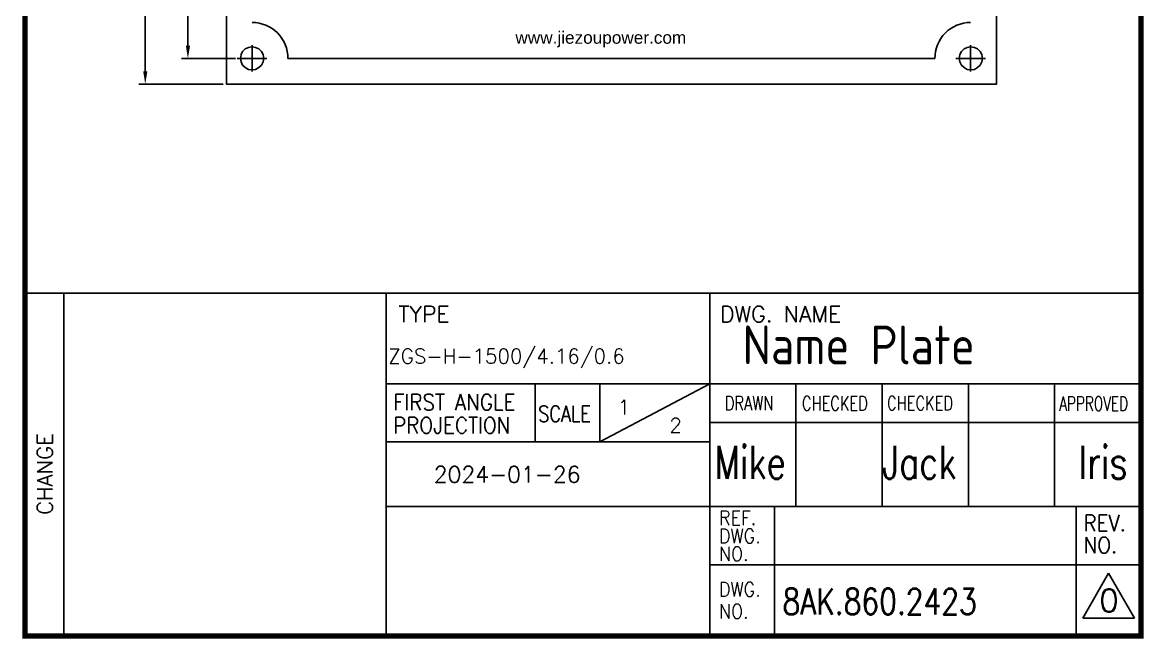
# Model space of a CAD drawing. Header units: millimetres. Extents: x 126854 to 137041, y -144259 to -137812.
# Drawn here: x 136822.8 to 137041.2, y -143169.7 to -143049.6 of the extents above; entities that cross this region are included whole.
import ezdxf

# ---------------------------------------------------------------- set-up
doc = ezdxf.new("R2010")
doc.units = ezdxf.units.MM
doc.header["$LTSCALE"] = 13
doc.linetypes.add('CENTER', pattern=[50.8, 31.75, -6.35, 6.35, -6.35])
doc.layers.get('0').update_dxf_attribs({"color": 1, "linetype": 'CENTER'})
for name, color, linetype in [('1', 4, 'Continuous'), ('2', 3, 'Continuous'), ('PDF_Geometry', 7, 'Continuous')]:
    doc.layers.add(name, color=color, linetype=linetype)
doc.styles.add('Note Text (ANSI)', font='arial.ttf')
doc.styles.add('ROMANS', font='romans.shx', dxfattribs={"bigfont": 'whgtxt.shx'})
doc.styles.get("Standard").update_dxf_attribs({"font": 'gbenor.shx', "bigfont": 'gbcbig.shx'})
doc.dimstyles.new('ISO-25', dxfattribs={"dimtxt": 2.5, "dimasz": 2.5, "dimexe": 1.25, "dimexo": 0.625, "dimtad": 1, "dimtxsty": 'Standard', "dimcen": 2.5, "dimadec": 0, "dimazin": 0, "dimtfac": 1, "dimtmove": 0, "dimatfit": 3, "dimfxl": 1, "dimarcsym": 0})

# ---------------------------------------------------------------- blocks, each defined once
blk = doc.blocks.new('*D34')
at = {"layer": '2', "color": 0, "linetype": 'Continuous', "lineweight": -2}
for p, q in [((136864.35, -142891.62), (136853.8, -142891.62)), ((136855.05, -143054.14), (136855.05, -142894.12)), ((136864.35, -143056.64), (136853.8, -143056.64))]:
    blk.add_line(p, q, dxfattribs=at)
at = {"layer": '2', "color": 0, "linetype": 'Continuous', "lineweight": 30}
for points in [[(136854.64, -142894.12), (136855.47, -142894.12), (136855.05, -142891.62)], [(136854.64, -143054.14), (136855.47, -143054.14), (136855.05, -143056.64)]]:
    blk.add_solid(points, dxfattribs=at)
at = {"layer": 'Defpoints', "color": 0, "linetype": 'Continuous', "lineweight": 30}
for p in [(136855.05, -142891.62), (136864.98, -142891.62), (136864.98, -143056.64)]:
    blk.add_point(p, dxfattribs=at)
at = {"layer": '2', "color": 0, "linetype": 'Continuous', "insert": (136853.18, -142974.13), "char_height": 2.5, "attachment_point": 5, "rotation": 90}
blk.add_mtext('165', dxfattribs=at)
blk = doc.blocks.new('*D35')
at = {"layer": '2', "color": 0, "linetype": 'Continuous', "lineweight": -2}
for p, q in [((136861.94, -142886.63), (136845.49, -142886.63)), ((136846.74, -142889.13), (136846.74, -143059.14)), ((136861.94, -143061.64), (136845.49, -143061.64))]:
    blk.add_line(p, q, dxfattribs=at)
at = {"layer": '2', "color": 0, "linetype": 'Continuous', "lineweight": 30}
for points in [[(136846.33, -142889.13), (136847.16, -142889.13), (136846.74, -142886.63)], [(136846.33, -143059.14), (136847.16, -143059.14), (136846.74, -143061.64)]]:
    blk.add_solid(points, dxfattribs=at)
at = {"layer": 'Defpoints', "color": 0, "linetype": 'Continuous', "lineweight": 30}
for p in [(136862.56, -142886.63), (136846.74, -143061.64), (136862.56, -143061.64)]:
    blk.add_point(p, dxfattribs=at)
at = {"layer": '2', "color": 0, "linetype": 'Continuous', "insert": (136844.87, -142974.13), "char_height": 2.5, "attachment_point": 5, "rotation": 90}
blk.add_mtext('175', dxfattribs=at)

msp = doc.modelspace()

# ---------------------------------------------------------------- linework, layer by layer
at = {"layer": '1', "color": 0, "linetype": 'Continuous'}
for p, q in [((136823.339, -143169.206), (136823.339, -142820.186)), ((137040.689, -142820.186), (137040.689, -143169.206)), ((137040.689, -143169.206), (136823.339, -143169.206))]:
    msp.add_line(p, q, dxfattribs=at)
at = {"layer": '1'}
msp.add_line((136893.689, -143169.245), (136830.899, -143169.245), dxfattribs=at)
at = {"layer": '1', "const_width": 1.05}
msp.add_lwpolyline([(136823.339, -142820.186), (137040.689, -142820.186), (137040.689, -143169.206), (136823.339, -143169.206), (136823.339, -142820.186), (137040.689, -142820.186)], dxfattribs=at)
at = {"layer": '2'}
for p, q in [((137040.689, -143102.426), (136823.339, -143102.426)), ((137040.689, -143102.426), (136823.339, -143102.426)), ((136830.899, -143169.206), (136830.899, -143102.426)), ((136893.689, -143169.206), (136893.689, -143102.426)), ((136956.689, -143102.426), (136956.689, -143169.206)), ((137040.689, -143120.066), (136893.689, -143120.066)), ((136922.669, -143131.406), (136922.669, -143120.066)), ((136956.689, -143120.066), (136935.269, -143131.406)), ((136935.269, -143131.406), (136935.269, -143120.066)), ((136973.489, -143144.006), (136973.489, -143120.066)), ((136990.289, -143144.006), (136990.289, -143120.066)), ((137007.089, -143144.006), (137007.089, -143120.066)), ((137023.889, -143144.006), (137023.889, -143120.066)), ((137040.689, -143127.626), (136956.689, -143127.626)), ((136956.689, -143131.406), (136893.689, -143131.406)), ((137040.689, -143144.006), (136893.689, -143144.006)), ((136969.289, -143169.206), (136969.289, -143144.006)), ((137028.089, -143144.006), (137028.089, -143169.206)), ((137040.689, -143155.346), (136956.689, -143155.346)), ((137029.349, -143165.739), (137034.389, -143157.01)), ((137034.389, -143157.01), (137039.429, -143165.739)), ((137039.429, -143165.739), (137029.349, -143165.739))]:
    msp.add_line(p, q, dxfattribs=at)
at = {"layer": 'PDF_Geometry', "lineweight": 25}
for points in [[(136862.564, -142886.626), (137012.585, -142886.626), (137012.585, -143061.641), (136862.564, -143061.641), (136862.564, -142886.626)], [(136867.562, -143059.17), (136867.562, -143054.059)], [(137007.53, -143059.17), (137007.53, -143054.059)], [(136869.809, -143056.642), (136869.697, -143055.912), (136869.36, -143055.294), (136868.854, -143054.789), (136868.236, -143054.508), (136867.562, -143054.396), (136866.832, -143054.508), (136866.214, -143054.789), (136865.709, -143055.294), (136865.428, -143055.912), (136865.316, -143056.642), (136865.428, -143057.316), (136865.709, -143057.934), (136866.214, -143058.44), (136866.832, -143058.777), (136867.562, -143058.889), (136868.236, -143058.777), (136868.854, -143058.44), (136869.36, -143057.934), (136869.697, -143057.316), (136869.809, -143056.642)], [(137009.833, -143056.642), (137009.72, -143055.912), (137009.383, -143055.294), (137008.878, -143054.789), (137008.26, -143054.508), (137007.53, -143054.396), (137006.856, -143054.508), (137006.238, -143054.789), (137005.732, -143055.294), (137005.395, -143055.912), (137005.283, -143056.642), (137005.395, -143057.316), (137005.732, -143057.934), (137006.238, -143058.44), (137006.856, -143058.777), (137007.53, -143058.889), (137008.26, -143058.777), (137008.878, -143058.44), (137009.383, -143057.934), (137009.72, -143057.316), (137009.833, -143056.642)], [(136864.642, -143056.642), (136870.427, -143056.642)], [(136864.979, -143056.642), (136870.09, -143056.642)], [(137000.565, -143056.642), (136874.527, -143056.642)], [(137004.665, -143056.642), (137010.45, -143056.642)], [(137005.002, -143056.642), (137010.113, -143056.642)]]:
    msp.add_lwpolyline(points, dxfattribs=at)
for centre, radius, start, end in [((136867.577, -143056.593), 6.955, 359.59046, 90.11743), ((137007.548, -143056.616), 6.985, 90.14542, 180.21199)]:
    msp.add_arc(centre, radius, start, end, dxfattribs=at)

# ---------------------------------------------------------------- texts
at = {"color": 4}
msp.add_text('Name Plate', height=7.56, dxfattribs=at).set_placement((136963.101, -143116.276))
at = {"color": 4, "style": 'ROMANS', "width": 0.8}
msp.add_text('8AK.860.2423', height=5.04, dxfattribs=at).set_placement((136970.871, -143165.017))
at = {"layer": '2', "style": 'ROMANS'}
for s, height, p in [('TYPE', 3.15, (136896.047, -143108.059)), ('DWG. NAME', 3.15, (136958.703, -143108.059)), ('1', 2.835, (136938.771, -143126.033))]:
    msp.add_text(s, height=height, dxfattribs=at).set_placement(p)
at = {"layer": '2', "color": 4, "style": 'ROMANS'}
for s, height, p in [('ZGS-H-1500/4.16/0.6', 2.835, (136894.089, -143116.094)), ('2', 2.835, (136948.843, -143129.568)), ('2024-01-26', 3.15, (136902.929, -143139.297)), ('0', 4.41, (137032.598, -143164.515))]:
    msp.add_text(s, height=height, dxfattribs=at).set_placement(p)
at = {"layer": '2', "style": 'ROMANS'}
for s, height, width, p in [('FIRST ANGLE', 3.15, 0.9, (136895.045, -143125.234)), ('DRAWN', 2.772, 0.75, (136959.634, -143125.227)), ('CHECKED', 2.772, 0.75, (136974.656, -143125.269)), ('CHECKED', 2.772, 0.75, (136991.257, -143125.227)), ('APPROVED', 2.772, 0.7, (137024.782, -143125.314)), ('SCALE', 3.15, 0.8, (136923.307, -143127.487)), ('PROJECTION', 3.15, 0.9, (136895.045, -143129.739)), ('Mike', 6.4375, 0.75, (136957.64, -143138.616)), ('Jack', 6.4375, 0.75, (136990.289, -143138.616)), ('lris', 6.4375, 0.75, (137028.57, -143138.616)), ('REF.', 2.772, 0.9, (136958.499, -143147.592)), ('REV.', 3.15, 0.9, (137029.521, -143148.786)), ('DWG.', 2.772, 0.9, (136958.499, -143151.106)), ('NO.', 3.15, 0.9, (137029.521, -143153.082)), ('NO.', 2.772, 0.9, (136958.499, -143154.593)), ('DWG.', 2.772, 0.9, (136958.496, -143161.521)), ('NO.', 2.772, 0.9, (136958.496, -143165.816))]:
    msp.add_text(s, height=height, dxfattribs=dict(at, width=width)).set_placement(p)
msp.add_text('CHANGE', height=3.024, rotation=90, dxfattribs=at).set_placement((136828.695, -143145.633))
at = {"layer": '2', "linetype": 'Continuous', "insert": (136918.844, -143054.505), "char_height": 2.40214, "attachment_point": 7, "style": 'Note Text (ANSI)'}
msp.add_mtext('{\\W0.997175;www.jiezoupower.com}', dxfattribs=at)

# ---------------------------------------------------------------- dimensions: what is measured, and where the dimension line sits
at = {"layer": '2', "linetype": 'Continuous'}
for base, p1, p2, picture, middle in [((136846.742, -143061.641), (136862.564, -142886.626), (136862.564, -143061.641), '*D35', (136844.867, -142974.133)), ((136855.054, -142891.624), (136864.979, -143056.642), (136864.979, -142891.624), '*D34', (136853.179, -142974.133))]:
    dim = msp.add_linear_dim(base=base, p1=p1, p2=p2, angle=90, dimstyle='ISO-25', override={"dimdec": 0}, dxfattribs=at)
    dim.commit()
    dim.dimension.update_dxf_attribs({"geometry": picture, "text_midpoint": middle})

doc.saveas('drawing.dxf')
